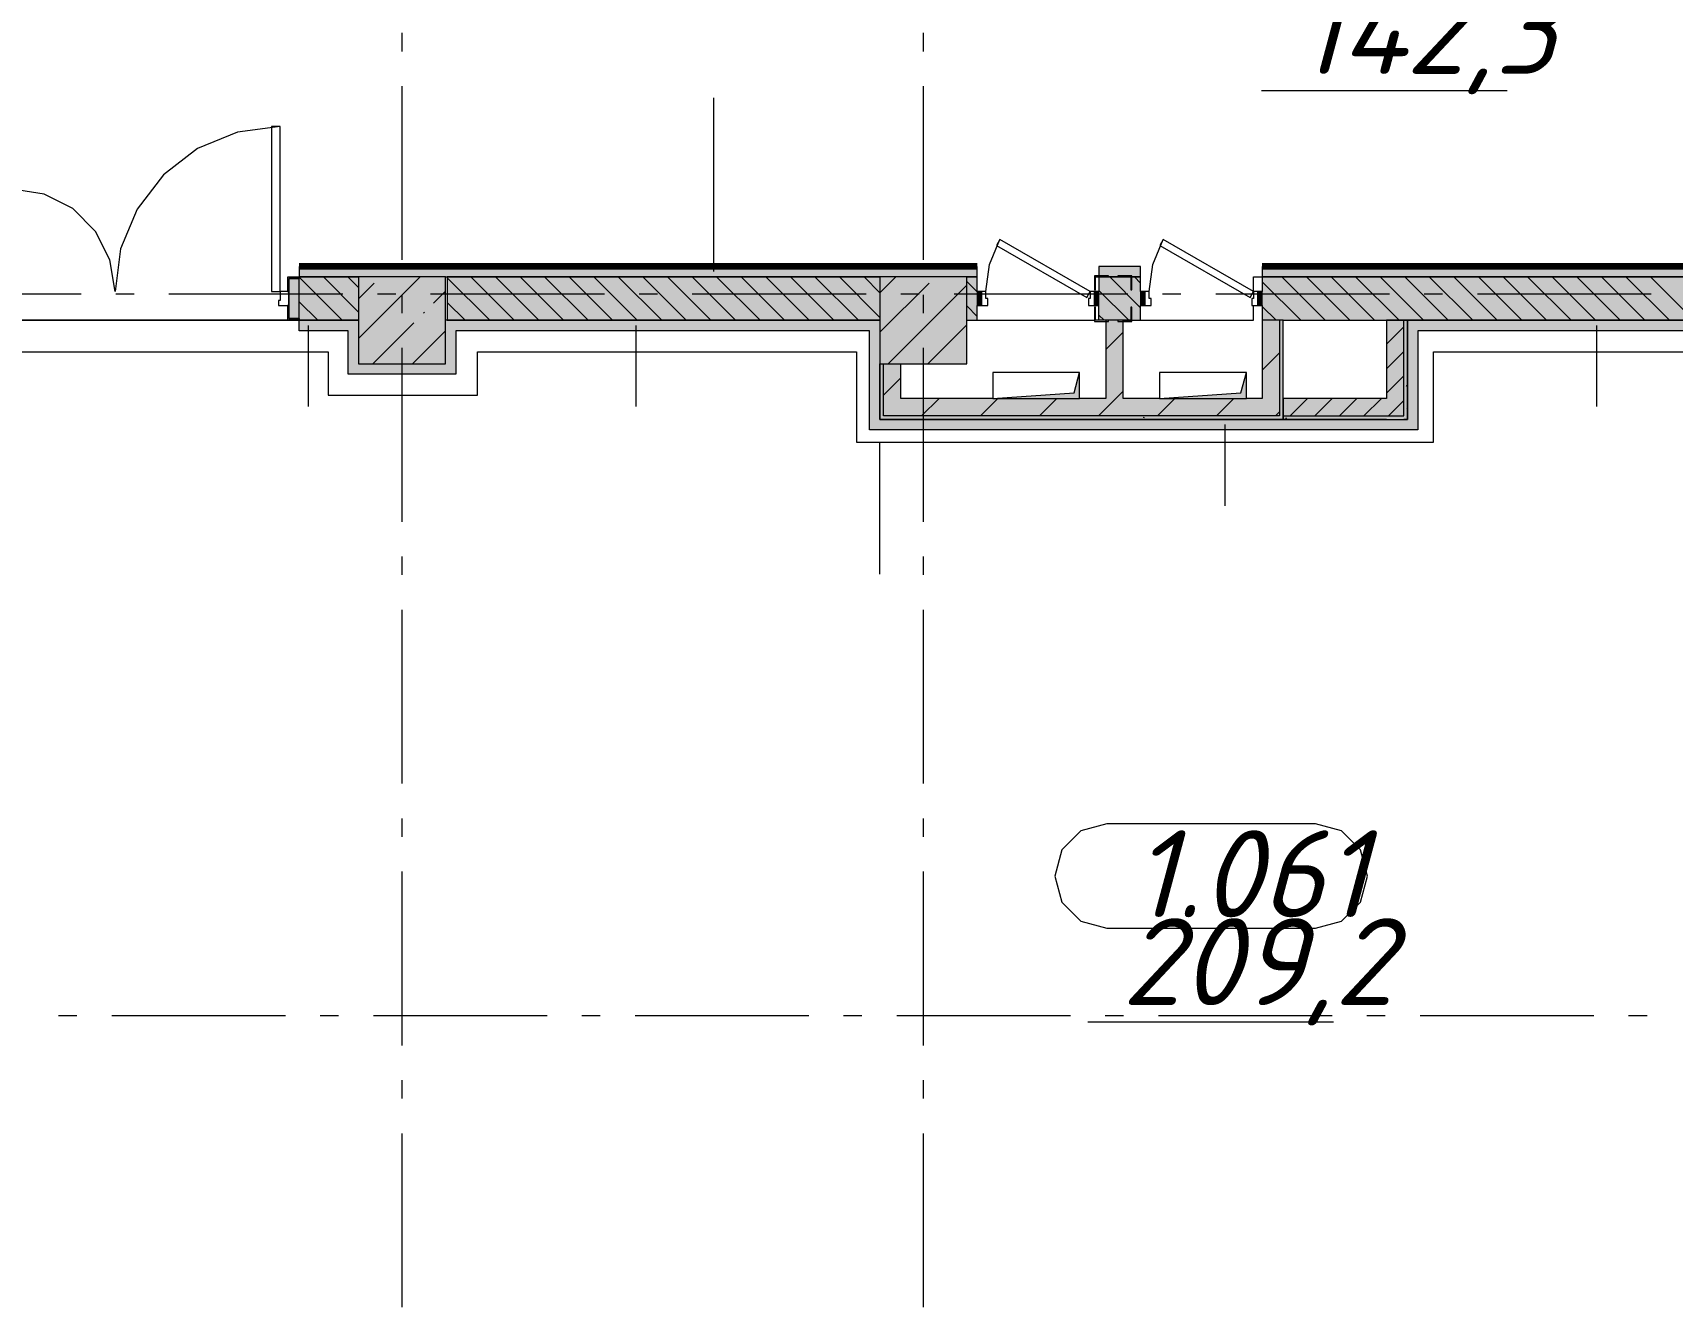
# Model space of a CAD drawing. Header units: millimetres. Extents: x -537608 to 253996, y -217170 to 186033.
# Drawn here: x -341851 to -332417, y -209926 to -202596 of the extents above; entities that cross this region are included whole.
import ezdxf

# ---------------------------------------------------------------- set-up
doc = ezdxf.new("R2010")
doc.units = ezdxf.units.MM
doc.layers.add('16) Лак 1.6м', color=160, linetype='Continuous', lineweight=90)
doc.layers.add('PDF _Геометрия', color=7, linetype='Continuous')
doc.layers.add('PDF _Текст', color=7, linetype='Continuous')
doc.layers.add('PDF _Сплошная заливка', color=7, linetype='Continuous', true_color=0xffffff)
doc.styles.add('PDF ISOCPEUR Italic', font='isocpeui.ttf')

msp = doc.modelspace()

# ---------------------------------------------------------------- hatches: boundary and pattern name
at = {"layer": 'PDF _Сплошная заливка', "true_color": 0xff7d7d, "transparency": 33554559}
h = msp.add_hatch(color=11, dxfattribs=at)
h.paths.add_polyline_path([(-321426.1849, -203999.6527), (-321123.1866, -203999.6527), (-321123.1866, -203939.6542), (-321816.1883, -203939.6542), (-321816.1883, -203999.6527), (-321694.9038, -203999.6527)], flags=0)
h.paths.add_polyline_path([(-323926.1873, -203999.6527), (-323576.1858, -203999.6527), (-323576.1858, -203939.6542), (-334776.1922, -203939.6542), (-334776.1922, -203999.6527), (-324426.1895, -203999.6527)], flags=0)
h.paths.add_polyline_path([(-335476.1953, -203999.6527), (-335476.1953, -203939.6542), (-335716.1895, -203939.6542), (-335716.1895, -203999.6527), (-335608.8518, -203999.6527)], flags=0)
h.paths.add_polyline_path([(-339976.1894, -203999.6527), (-336416.1926, -203999.6527), (-336416.1926, -203939.6542), (-340318.0442, -203939.6542), (-340318.0442, -203999.6527)], flags=0)
h.paths.add_polyline_path([(-344884.8143, -203999.6527), (-342086.197, -203999.6527), (-342086.197, -203939.6542), (-349226.1959, -203939.6542), (-349226.1959, -203999.6527), (-345356.1994, -203999.6527)], flags=0)
h.paths.add_polyline_path([(-350876.1946, -203999.6527), (-350436.1995, -203999.6527), (-350436.1995, -203939.6542), (-351896.1957, -203939.6542), (-351896.1957, -203991.6523), (-351891.2008, -203991.6523), (-351891.2008, -203999.6527), (-351376.1968, -203999.6527)], flags=0)
h.paths.add_polyline_path([(-353596.1945, -203999.6527), (-353051.1956, -203999.6527), (-353051.1956, -203991.6523), (-353046.2007, -203991.6523), (-353046.2007, -203939.6542), (-353626.1981, -203939.6542), (-353626.1981, -203991.6523), (-353596.1945, -203991.6523), (-353596.1945, -203996.5524)], flags=0)
h.paths.add_polyline_path([(-354606.1973, -203999.6527), (-354606.1973, -203991.6523), (-354576.2023, -203991.6523), (-354576.2023, -203939.6542), (-355710.8611, -203939.6542), (-355710.8611, -203999.6527), (-354876.195, -203999.6527)], flags=0)
at = {"layer": 'PDF _Сплошная заливка', "transparency": 33554559}
h = msp.add_hatch(color=256, dxfattribs=at)
h.paths.add_polyline_path([(-340318.0442, -204249.6538), (-339976.1894, -204247.6558), (-339976.1894, -203999.6527), (-340316.0462, -204001.655), (-340318.0442, -204247.6558)], flags=0)
h.paths.add_polyline_path([(-345356.1994, -204249.6538), (-342086.197, -204249.6538), (-342086.197, -203999.6527), (-345476.1965, -203999.6527), (-345476.1965, -204249.6538), (-345376.1961, -204249.6538)], flags=0)
for points in [[(-336976.1933, -204249.6538), (-336976.1933, -203999.6527), (-339466.1975, -203999.6527), (-339466.1975, -204249.6538), (-339416.1973, -204249.6538)], [(-335608.8518, -204699.6558), (-335576.1957, -204699.6558), (-335576.1957, -204249.6538), (-335676.1876, -204249.6538), (-335676.1876, -204699.6558)], [(-334765.5825, -204699.6558), (-334676.1918, -204699.6558), (-334676.1918, -204249.6538), (-334776.1922, -204249.6538), (-334776.1922, -204699.6558)], [(-334676.1918, -204799.6562), (-334656.1951, -204799.6562), (-334656.1951, -204249.6538), (-334676.1918, -204249.6538), (-334676.1918, -204699.6558)], [(-334676.1918, -204799.6562), (-334676.1918, -204699.6558), (-336956.1881, -204699.6558), (-336956.1881, -204799.6562), (-334765.5825, -204799.6562)], [(-334656.1951, -204819.6529), (-334656.1951, -204799.6562), (-336976.1933, -204799.6562), (-336976.1933, -204819.6529), (-334765.5825, -204819.6529)], [(-333960.5754, -204819.6529), (-333960.5754, -204799.6562), (-334656.1951, -204799.6562), (-334656.1951, -204819.6529), (-334060.5759, -204819.6529)]]:
    msp.add_hatch(color=256, dxfattribs=at).paths.add_polyline_path(points)
h = msp.add_hatch(color=256, dxfattribs=at)
h.paths.add_polyline_path([(-331392.5052, -204249.6538), (-330976.1883, -204249.6538), (-330976.1883, -203999.6527), (-334776.1922, -203999.6527), (-334776.1922, -204249.6538), (-331416.1877, -204249.6538)], flags=0)
h.paths.add_polyline_path([(-336452.1211, -204249.6538), (-336416.1926, -204249.6538), (-336416.1926, -203999.6527), (-336476.1912, -203999.6527), (-336476.1912, -204249.6538)], flags=0)
h.paths.add_polyline_path([(-335716.1895, -204249.6538), (-335476.1953, -204249.6538), (-335476.1953, -203999.6527), (-335716.1895, -203999.6527), (-335716.1895, -204164.6552)], flags=0)
at = {"layer": 'PDF _Сплошная заливка', "true_color": 0xff7d7d, "transparency": 33554559}
h = msp.add_hatch(color=11, dxfattribs=at)
h.paths.add_polyline_path([(-339976.1894, -204309.6524), (-339976.1894, -204249.6538), (-340318.0442, -204249.6538), (-340318.0442, -204309.6524), (-340036.1966, -204309.6524)], flags=0)
h.paths.add_polyline_path([(-342086.197, -204309.6524), (-342086.197, -204249.6538), (-342510.9663, -204249.6538), (-342510.9663, -204309.6524), (-342355.0063, -204309.6524)], flags=0)
for points in [[(-337036.1919, -204309.6524), (-336976.1933, -204309.6524), (-336976.1933, -204249.6538), (-339416.1973, -204249.6538), (-339416.1973, -204309.6524)], [(-333922.3131, -204819.6529), (-333880.5716, -204819.6529), (-333880.5716, -204249.6538), (-333940.5788, -204249.6538), (-333940.5788, -204819.6529)], [(-332156.1927, -204309.6524), (-332096.1941, -204309.6524), (-332096.1941, -204249.6538), (-333880.5716, -204249.6538), (-333880.5716, -204309.6524), (-333079.0438, -204309.6524)], [(-334765.5825, -204879.6558), (-333880.5716, -204879.6558), (-333880.5716, -204819.6529), (-336976.1933, -204819.6529), (-336976.1933, -204879.6558), (-335608.8518, -204879.6558)]]:
    msp.add_hatch(color=11, dxfattribs=at).paths.add_polyline_path(points)

# ---------------------------------------------------------------- linework, layer by layer
at = {"layer": '16) Лак 1.6м'}
for p, q in [((-336416.1926, -203939.6542), (-340318.0442, -203939.6542)), ((-323576.1858, -203939.6542), (-334776.1922, -203939.6542))]:
    msp.add_line(p, q, dxfattribs=at)
at = {"layer": 'PDF _Геометрия', "color": 253, "lineweight": 9, "true_color": 0xaaaaaa}
for p, q in [((-339726.1969, -202702.4846), (-339726.1969, -202596.6517)), ((-336726.1923, -202702.4846), (-336726.1923, -202596.6517)), ((-339726.1969, -203902.4855), (-339726.1969, -202902.4855)), ((-336726.1923, -203902.4855), (-336726.1923, -202902.4855)), ((-334779.6284, -202928.6137), (-333366.713, -202928.6137)), ((-341573.3804, -204099.6531), (-342573.3762, -204099.6531)), ((-341267.5488, -204099.6531), (-341373.3795, -204099.6531)), ((-340067.5436, -204099.6531), (-341067.548, -204099.6531)), ((-339761.7121, -204099.6531), (-339867.5427, -204099.6531)), ((-339726.1969, -204208.3214), (-339726.1969, -204102.4864)), ((-338561.7067, -204099.6531), (-339561.7112, -204099.6531)), ((-338255.8752, -204099.6531), (-338361.7058, -204099.6531)), ((-337055.8785, -204099.6531), (-338055.8743, -204099.6531)), ((-336750.047, -204099.6531), (-336855.8776, -204099.6531)), ((-336726.1923, -204208.3214), (-336726.1923, -204102.4864)), ((-335550.0417, -204099.6531), (-336550.0461, -204099.6531)), ((-335244.2101, -204099.6531), (-335350.0408, -204099.6531)), ((-334044.2048, -204099.6531), (-335044.2093, -204099.6531)), ((-333738.3733, -204099.6531), (-333844.2125, -204099.6531)), ((-332538.3766, -204099.6531), (-333538.3724, -204099.6531)), ((-339726.1969, -205408.3181), (-339726.1969, -204408.3179)), ((-336726.1923, -205408.3181), (-336726.1923, -204408.3179)), ((-335826.9289, -204549.6551), (-336326.9311, -204549.6551)), ((-336326.9311, -204549.6551), (-336326.9311, -204699.6558)), ((-335859.4299, -204667.1548), (-335826.9289, -204549.6551)), ((-335826.9289, -204699.6558), (-335826.9289, -204549.6551)), ((-334866.9264, -204549.6551), (-335366.9286, -204549.6551)), ((-335366.9286, -204549.6551), (-335366.9286, -204699.6558)), ((-334899.4274, -204667.1548), (-334866.9264, -204549.6551)), ((-334866.9264, -204699.6558), (-334866.9264, -204549.6551)), ((-336326.9311, -204699.6558), (-335859.4299, -204667.1548)), ((-336326.9311, -204699.6558), (-335826.9289, -204699.6558)), ((-335366.9286, -204699.6558), (-334899.4274, -204667.1548)), ((-335366.9286, -204699.6558), (-334866.9264, -204699.6558)), ((-339726.1969, -205714.1539), (-339726.1969, -205608.319)), ((-336726.1923, -205714.1539), (-336726.1923, -205608.319)), ((-339726.1969, -206914.1549), (-339726.1969, -205914.1548)), ((-336726.1923, -206914.1549), (-336726.1923, -205914.1548)), ((-339726.1969, -207219.9865), (-339726.1969, -207114.1558)), ((-336726.1923, -207219.9865), (-336726.1923, -207114.1558)), ((-335670.5899, -207146.1315), (-335820.5906, -207186.3272)), ((-334470.5932, -207146.1315), (-335670.5899, -207146.1315)), ((-334320.5926, -207186.3272), (-334470.5932, -207146.1315)), ((-335820.5906, -207186.3272), (-335930.3998, -207296.1321)), ((-334210.7832, -207296.1321), (-334320.5926, -207186.3272)), ((-335930.3998, -207296.1321), (-335970.5913, -207446.1328)), ((-334170.5919, -207446.1328), (-334210.7832, -207296.1321)), ((-339726.1969, -208419.9874), (-339726.1969, -207419.9873)), ((-336726.1923, -208419.9874), (-336726.1923, -207419.9873)), ((-335970.5913, -207446.1328), (-335930.3998, -207596.1335)), ((-334210.7832, -207596.1335), (-334170.5919, -207446.1328)), ((-335930.3998, -207596.1335), (-335820.5906, -207705.9428)), ((-334320.5926, -207705.9428), (-334210.7832, -207596.1335)), ((-335820.5906, -207705.9428), (-335670.5899, -207746.1341)), ((-334470.5932, -207746.1341), (-334320.5926, -207705.9428)), ((-335670.5899, -207746.1341), (-334470.5932, -207746.1341)), ((-341597.1232, -208249.6543), (-341702.9538, -208249.6543)), ((-340397.1265, -208249.6543), (-341397.1223, -208249.6543)), ((-340091.2864, -208249.6543), (-340197.1256, -208249.6543)), ((-338891.2897, -208249.6543), (-339891.2941, -208249.6543)), ((-338585.4581, -208249.6543), (-338691.2888, -208249.6543)), ((-337385.4528, -208249.6543), (-338385.4572, -208249.6543)), ((-337079.6213, -208249.6543), (-337185.4519, -208249.6543)), ((-335879.6246, -208249.6543), (-336879.6204, -208249.6543)), ((-335779.6327, -208284.1704), (-334366.7174, -208284.1704)), ((-335573.7845, -208249.6543), (-335679.6237, -208249.6543)), ((-334373.7877, -208249.6543), (-335373.7922, -208249.6543)), ((-334067.9562, -208249.6543), (-334173.7868, -208249.6543)), ((-332867.9509, -208249.6543), (-333867.9553, -208249.6543)), ((-332562.1194, -208249.6543), (-332667.9501, -208249.6543)), ((-339726.1969, -208725.819), (-339726.1969, -208619.9883)), ((-336726.1923, -208725.819), (-336726.1923, -208619.9883)), ((-339726.1969, -209925.82), (-339726.1969, -208925.8199)), ((-336726.1923, -209925.82), (-336726.1923, -208925.8199))]:
    msp.add_line(p, q, dxfattribs=at)
at = {"layer": 'PDF _Геометрия', "lineweight": 9}
for p, q in [((-337932.3894, -203969.6535), (-337932.3894, -202969.6533)), ((-340673.919, -203167.0232), (-340903.045, -203261.9298)), ((-340428.0429, -203134.6536), (-340673.919, -203167.0232)), ((-340428.0429, -203134.6536), (-340478.0431, -203134.6536)), ((-340478.0431, -203134.6536), (-340478.0431, -204084.6557)), ((-340428.0429, -204084.6557), (-340428.0429, -203134.6536)), ((-340903.045, -203261.9298), (-341099.7993, -203412.9014)), ((-341099.7993, -203412.9014), (-341250.7644, -203609.6535)), ((-341785.722, -203523.531), (-341968.0429, -203494.6556)), ((-341621.2535, -203607.3326), (-341785.722, -203523.531)), ((-341490.7242, -203737.862), (-341621.2535, -203607.3326)), ((-341250.7644, -203609.6535), (-341345.6753, -203838.7753)), ((-341406.9225, -203902.3348), (-341490.7242, -203737.862)), ((-341345.6753, -203838.7753), (-341378.0472, -204084.6557)), ((-336345.7479, -203929.3631), (-336285.8096, -203784.6543)), ((-336285.8096, -203784.6543), (-336305.8063, -203819.2954)), ((-336305.8063, -203819.2954), (-335786.195, -204119.2967)), ((-335766.1897, -204084.6557), (-336285.8096, -203784.6543)), ((-335405.7506, -203929.3631), (-335345.8037, -203784.6543)), ((-335345.8037, -203784.6543), (-335365.809, -203819.2954)), ((-335365.809, -203819.2954), (-334846.1891, -204119.2967)), ((-334826.1924, -204084.6557), (-335345.8037, -203784.6543)), ((-341378.0472, -204084.6557), (-341406.9225, -203902.3348)), ((-340318.0442, -203939.6542), (-340318.0442, -203999.6527)), ((-336416.1926, -203999.6527), (-336416.1926, -203939.6542)), ((-336366.1923, -204084.6557), (-336345.7479, -203929.3631)), ((-335476.1953, -203939.6542), (-335716.1895, -203939.6542)), ((-335716.1895, -203939.6542), (-335716.1895, -203999.6527)), ((-335476.1953, -203999.6527), (-335476.1953, -203939.6542)), ((-335426.1951, -204084.6557), (-335405.7506, -203929.3631)), ((-334776.1922, -203939.6542), (-334776.1922, -203999.6527)), ((-340316.0462, -204001.655), (-340386.0431, -204001.655)), ((-340386.0431, -204001.655), (-340386.0431, -204084.6557)), ((-340378.0427, -204084.6557), (-340378.0427, -204009.6553)), ((-340378.0427, -204009.6553), (-340316.0462, -204009.6553)), ((-340318.0442, -204009.6553), (-340378.0427, -204009.6553)), ((-340378.0427, -204009.6553), (-340378.0427, -204239.6555)), ((-340318.0442, -203999.6527), (-339976.1894, -203999.6527)), ((-339976.1894, -203999.6527), (-340318.0442, -203999.6527)), ((-340318.0442, -204239.6555), (-340318.0442, -204009.6553)), ((-340316.0462, -204009.6553), (-340316.0462, -204001.655)), ((-340070.2735, -204249.6538), (-340316.0462, -204003.8854)), ((-339976.1894, -204202.3103), (-340178.8514, -203999.6527)), ((-339976.1894, -204060.8914), (-340037.428, -203999.6527)), ((-339976.1894, -204353.366), (-339622.4848, -203999.6527)), ((-339476.1958, -203999.6527), (-339976.1894, -203999.6527)), ((-339976.1894, -203999.6527), (-339976.1894, -204499.6549)), ((-339976.1894, -204125.2647), (-339887.014, -204036.085)), ((-339476.1958, -204499.6549), (-339476.1958, -203999.6527)), ((-339476.1958, -203999.6527), (-339466.1975, -203999.6527)), ((-339466.1975, -203999.6527), (-336976.1933, -203999.6527)), ((-336976.1933, -203999.6527), (-339466.1975, -203999.6527)), ((-339466.1975, -203999.6527), (-339466.1975, -204249.6538)), ((-339221.7424, -204249.6538), (-339466.1975, -204005.2073)), ((-339080.3191, -204249.6538), (-339330.3202, -203999.6527)), ((-338938.9044, -204249.6538), (-339188.9055, -203999.6527)), ((-338797.4811, -204249.6538), (-339047.4822, -203999.6527)), ((-338656.0578, -204249.6538), (-338906.059, -203999.6527)), ((-338514.6345, -204249.6538), (-338764.6356, -203999.6527)), ((-338373.2198, -204249.6538), (-338623.2123, -203999.6527)), ((-338231.7965, -204249.6538), (-338481.7977, -203999.6527)), ((-338090.3733, -204249.6538), (-338340.3744, -203999.6527)), ((-337948.95, -204249.6538), (-338198.9511, -203999.6527)), ((-337807.5266, -204249.6538), (-338057.5278, -203999.6527)), ((-337666.112, -204249.6538), (-337916.1131, -203999.6527)), ((-337524.6887, -204249.6538), (-337774.6898, -203999.6527)), ((-337383.2654, -204249.6538), (-337633.2665, -203999.6527)), ((-337241.8421, -204249.6538), (-337491.8432, -203999.6527)), ((-337100.4274, -204249.6538), (-337350.4199, -203999.6527)), ((-336976.1933, -204232.4646), (-337209.0053, -203999.6527)), ((-336976.1933, -204091.0413), (-337067.582, -203999.6527)), ((-336976.1933, -204090.5462), (-336885.2956, -203999.6527)), ((-336476.1912, -203999.6527), (-336976.1933, -203999.6527)), ((-336976.1933, -203999.6527), (-336976.1933, -204499.6549)), ((-336976.1933, -204318.6474), (-336693.631, -204036.085)), ((-336929.1039, -204499.6549), (-336476.1912, -204046.7421)), ((-336476.1912, -204499.6549), (-336476.1912, -203999.6527)), ((-336416.1926, -203999.6527), (-336476.1912, -203999.6527)), ((-336476.1912, -203999.6527), (-336416.1926, -203999.6527)), ((-336416.1926, -204085.3575), (-336476.1912, -204025.359)), ((-336416.1926, -204084.6557), (-336416.1926, -203999.6527)), ((-335476.1953, -203999.6527), (-335716.1895, -203999.6527)), ((-335716.1895, -203999.6527), (-335716.1895, -204084.6557)), ((-335716.1895, -203999.6527), (-335476.1953, -203999.6527)), ((-335476.1953, -204176.8279), (-335653.3663, -203999.6527)), ((-335476.1953, -204035.409), (-335511.943, -203999.6527)), ((-335476.1953, -204084.6557), (-335476.1953, -203999.6527)), ((-334776.1922, -203999.6527), (-330976.1883, -203999.6527)), ((-330976.1883, -203999.6527), (-334776.1922, -203999.6527)), ((-334776.1922, -203999.6527), (-334776.1922, -204084.6557)), ((-334554.834, -204249.6538), (-334776.1922, -204028.3)), ((-334413.4194, -204249.6538), (-334663.4205, -203999.6527)), ((-334271.996, -204249.6538), (-334521.9971, -203999.6527)), ((-334130.5727, -204249.6538), (-334380.5739, -203999.6527)), ((-333989.1495, -204249.6538), (-334239.1506, -203999.6527)), ((-333847.7348, -204249.6538), (-334097.7273, -203999.6527)), ((-333706.3115, -204249.6538), (-333956.3126, -203999.6527)), ((-333564.8882, -204249.6538), (-333814.8893, -203999.6527)), ((-333423.4649, -204249.6538), (-333673.466, -203999.6527)), ((-333282.0416, -204249.6538), (-333532.0428, -203999.6527)), ((-333140.6269, -204249.6538), (-333390.628, -203999.6527)), ((-332999.2036, -204249.6538), (-333249.2047, -203999.6527)), ((-332857.7804, -204249.6538), (-333107.7815, -203999.6527)), ((-332716.3571, -204249.6538), (-332966.3582, -203999.6527)), ((-332574.9424, -204249.6538), (-332824.9349, -203999.6527)), ((-332433.5191, -204249.6538), (-332683.5202, -203999.6527)), ((-332292.0958, -204249.6538), (-332542.0969, -203999.6527)), ((-340478.0431, -204084.6557), (-340428.0429, -204084.6557)), ((-340428.0429, -204134.6559), (-340438.0413, -204134.6559)), ((-340438.0413, -204134.6559), (-340438.0413, -204164.6552)), ((-340428.0429, -204084.6557), (-340428.0429, -204134.6559)), ((-340378.0427, -204084.6557), (-340428.0429, -204084.6557)), ((-340386.0431, -204084.6557), (-340378.0427, -204084.6557)), ((-340378.0427, -204164.6552), (-340378.0427, -204084.6557)), ((-340211.6968, -204249.6538), (-340318.0442, -204143.3065)), ((-339544.8664, -204150.1356), (-339476.1958, -204081.465)), ((-339363.1657, -204249.6538), (-339466.1975, -204146.6263)), ((-336391.1925, -204084.6557), (-336416.1926, -204084.6557)), ((-336416.1926, -204084.6557), (-336416.1926, -204164.6552)), ((-336366.1923, -204084.6557), (-336391.1925, -204084.6557)), ((-336391.1925, -204084.6557), (-336391.1925, -204164.6552)), ((-336391.1925, -204164.6552), (-336391.1925, -204084.6557)), ((-336366.1923, -204124.6532), (-336366.1923, -204084.6557)), ((-336356.1941, -204124.6532), (-336366.1923, -204124.6532)), ((-336356.1941, -204164.6552), (-336356.1941, -204124.6532)), ((-335786.195, -204119.2967), (-335766.1897, -204084.6557)), ((-335766.1897, -204124.6532), (-335776.188, -204124.6532)), ((-335776.188, -204124.6532), (-335776.188, -204164.6552)), ((-335766.1897, -204084.6557), (-335766.1897, -204124.6532)), ((-335741.1896, -204084.6557), (-335766.1897, -204084.6557)), ((-335741.1896, -204164.6552), (-335741.1896, -204084.6557)), ((-335716.1895, -204084.6557), (-335741.1896, -204084.6557)), ((-335741.1896, -204084.6557), (-335741.1896, -204164.6552)), ((-335544.7885, -204249.6538), (-335716.1895, -204078.2484)), ((-335716.1895, -204164.6552), (-335716.1895, -204084.6557)), ((-335451.1952, -204084.6557), (-335476.1953, -204084.6557)), ((-335476.1953, -204084.6557), (-335476.1953, -204164.6552)), ((-335426.1951, -204084.6557), (-335451.1952, -204084.6557)), ((-335451.1952, -204084.6557), (-335451.1952, -204164.6552)), ((-335451.1952, -204164.6552), (-335451.1952, -204084.6557)), ((-335426.1951, -204124.6532), (-335426.1951, -204084.6557)), ((-335416.1882, -204124.6532), (-335426.1951, -204124.6532)), ((-335416.1882, -204164.6552), (-335416.1882, -204124.6532)), ((-334846.1891, -204119.2967), (-334826.1924, -204084.6557)), ((-334826.1924, -204124.6532), (-334836.1908, -204124.6532)), ((-334836.1908, -204124.6532), (-334836.1908, -204164.6552)), ((-334826.1924, -204084.6557), (-334826.1924, -204124.6532)), ((-334801.1923, -204084.6557), (-334826.1924, -204084.6557)), ((-334801.1923, -204164.6552), (-334801.1923, -204084.6557)), ((-334776.1922, -204084.6557), (-334801.1923, -204084.6557)), ((-334801.1923, -204084.6557), (-334801.1923, -204164.6552)), ((-334776.1922, -204164.6552), (-334776.1922, -204084.6557)), ((-340438.0413, -204164.6552), (-340378.0427, -204164.6552)), ((-340378.0427, -204164.6552), (-340386.0431, -204164.6552)), ((-340386.0431, -204164.6552), (-340386.0431, -204247.6558)), ((-340386.0431, -204247.6558), (-340316.0462, -204247.6558)), ((-340378.0427, -204239.6555), (-340378.0427, -204164.6552)), ((-340316.0462, -204239.6555), (-340378.0427, -204239.6555)), ((-340378.0427, -204239.6555), (-340318.0442, -204239.6555)), ((-340316.0462, -204247.6558), (-340316.0462, -204239.6555)), ((-339601.8939, -204207.1588), (-339597.1488, -204202.418)), ((-336416.1926, -204226.7765), (-336476.1912, -204166.778)), ((-336416.1926, -204164.6552), (-336391.1925, -204164.6552)), ((-336416.1926, -204249.6538), (-336416.1926, -204164.6552)), ((-336391.1925, -204164.6552), (-336356.1941, -204164.6552)), ((-335776.188, -204164.6552), (-335741.1896, -204164.6552)), ((-335741.1896, -204164.6552), (-335716.1895, -204164.6552)), ((-335716.1895, -204249.6538), (-335716.1895, -204164.6552)), ((-335686.2118, -204249.6538), (-335716.1895, -204219.6718)), ((-335476.1953, -204164.6552), (-335451.1952, -204164.6552)), ((-335476.1953, -204249.6538), (-335476.1953, -204164.6552)), ((-335451.1952, -204164.6552), (-335416.1882, -204164.6552)), ((-334836.1908, -204164.6552), (-334801.1923, -204164.6552)), ((-334801.1923, -204164.6552), (-334776.1922, -204164.6552)), ((-334776.1922, -204164.6552), (-334776.1922, -204249.6538)), ((-334696.2573, -204249.6538), (-334776.1922, -204169.7232)), ((-340318.0442, -204309.6524), (-340318.0442, -204249.6538)), ((-340318.0442, -204249.6538), (-339976.1894, -204249.6538)), ((-339976.1894, -204249.6538), (-340318.0442, -204249.6538)), ((-340036.1966, -204309.6524), (-340318.0442, -204309.6524)), ((-340266.9416, -204279.6531), (-340266.9416, -204745.8023)), ((-340036.1966, -204559.6535), (-340036.1966, -204309.6524)), ((-339894.3857, -204499.6549), (-339658.9127, -204264.1862)), ((-339666.2845, -204499.6549), (-339476.1958, -204309.5619)), ((-339416.1973, -204249.6538), (-339476.1958, -204249.6538)), ((-339466.1975, -204249.6538), (-339416.1973, -204249.6538)), ((-339416.1973, -204249.6538), (-336976.1933, -204249.6538)), ((-336976.1933, -204249.6538), (-339416.1973, -204249.6538)), ((-337036.1919, -204309.6524), (-339416.1973, -204309.6524)), ((-339416.1973, -204309.6524), (-339416.1973, -204499.6549)), ((-338381.8489, -204279.6531), (-338381.8489, -204745.8023)), ((-337036.1919, -204879.6558), (-337036.1919, -204309.6524)), ((-336701.0027, -204499.6549), (-336476.1912, -204274.8433)), ((-336476.1912, -204249.6538), (-336416.1926, -204249.6538)), ((-335676.1876, -204249.6538), (-335716.1895, -204249.6538)), ((-335576.1957, -204249.6538), (-335676.1876, -204249.6538)), ((-335676.1876, -204249.6538), (-335676.1876, -204699.6558)), ((-335676.1876, -204418.3077), (-335576.1957, -204318.3072)), ((-335576.1957, -204699.6558), (-335576.1957, -204249.6538)), ((-335576.1957, -204249.6538), (-335476.1953, -204249.6538)), ((-334676.1918, -204249.6538), (-334776.1922, -204249.6538)), ((-334776.1922, -204249.6538), (-334776.1922, -204699.6558)), ((-334656.1951, -204249.6538), (-334676.1918, -204249.6538)), ((-334676.1918, -204249.6538), (-334676.1918, -204699.6558)), ((-334656.1951, -204699.6558), (-334656.1951, -204249.6538)), ((-334656.1951, -204249.6538), (-332096.1941, -204249.6538)), ((-333960.5754, -204249.6538), (-334060.5759, -204249.6538)), ((-334060.5759, -204249.6538), (-334060.5759, -204699.6558)), ((-334060.5759, -204386.6119), (-333960.5754, -204286.6115)), ((-333940.5788, -204249.6538), (-333960.5754, -204249.6538)), ((-333960.5754, -204799.6562), (-333960.5754, -204249.6538)), ((-333940.5788, -204819.6529), (-333940.5788, -204249.6538)), ((-333880.5716, -204249.6538), (-333940.5788, -204249.6538)), ((-333940.5788, -204249.6538), (-333940.5788, -204819.6529)), ((-332096.1941, -204249.6538), (-333880.5716, -204249.6538)), ((-332156.1927, -204309.6524), (-333880.5716, -204309.6524)), ((-333880.5716, -204309.6524), (-333880.5716, -204819.6529)), ((-332853.0783, -204279.6531), (-332853.0783, -204745.8023)), ((-334776.1922, -204536.5393), (-334676.1918, -204436.5389)), ((-334060.5759, -204528.0309), (-333960.5754, -204428.0304)), ((-339976.1894, -204499.6549), (-339476.1958, -204499.6549)), ((-339416.1973, -204499.6549), (-339416.1973, -204559.6535)), ((-336976.1933, -204499.6549), (-336476.1912, -204499.6549)), ((-336976.1933, -204819.6529), (-336976.1933, -204499.6549)), ((-336976.1933, -204499.6549), (-336976.1933, -204699.6558)), ((-336956.1881, -204699.6558), (-336956.1881, -204499.6549)), ((-336856.1962, -204699.6558), (-336856.1962, -204499.6549)), ((-339976.1894, -204559.6535), (-340036.1966, -204559.6535)), ((-339416.1973, -204559.6535), (-339976.1894, -204559.6535)), ((-336956.1881, -204680.0725), (-336856.1962, -204580.0721)), ((-334060.5759, -204669.4541), (-333960.5754, -204569.4537)), ((-336976.1933, -204699.6558), (-336976.1933, -204799.6562)), ((-336956.1881, -204799.6562), (-336956.1881, -204699.6558)), ((-336326.9311, -204699.6558), (-336856.1962, -204699.6558)), ((-336736.3628, -204799.6562), (-336636.3623, -204699.6558)), ((-336396.9538, -204799.6562), (-336296.9533, -204699.6558)), ((-336057.5361, -204799.6562), (-335957.5357, -204699.6558)), ((-335676.1876, -204699.6558), (-335826.9289, -204699.6558)), ((-335718.1271, -204799.6562), (-335618.1267, -204699.6558)), ((-335618.1267, -204699.6558), (-335576.1957, -204657.7162)), ((-335366.9286, -204699.6558), (-335576.1957, -204699.6558)), ((-335378.7181, -204799.6562), (-335278.7177, -204699.6558)), ((-335039.3091, -204799.6562), (-334939.3086, -204699.6558)), ((-334776.1922, -204699.6558), (-334866.9264, -204699.6558)), ((-334676.1918, -204699.6558), (-334676.1918, -204799.6562)), ((-334656.1951, -204799.6562), (-334656.1951, -204699.6558)), ((-334060.5759, -204699.6558), (-334656.1951, -204699.6558)), ((-334656.1951, -204699.6558), (-334656.1951, -204799.6562)), ((-334615.0393, -204799.6562), (-334515.0388, -204699.6558)), ((-334473.6159, -204799.6562), (-334373.6155, -204699.6558)), ((-334332.2013, -204799.6562), (-334232.2008, -204699.6558)), ((-334190.778, -204799.6562), (-334090.7776, -204699.6558)), ((-334049.3547, -204799.6562), (-333960.5754, -204710.8727)), ((-336976.1933, -204799.6562), (-336976.1933, -204819.6529)), ((-334676.1918, -204799.6562), (-336956.1881, -204799.6562)), ((-334699.8915, -204799.6562), (-334676.1918, -204775.9522)), ((-334656.1951, -204819.6529), (-334656.1951, -204799.6562)), ((-334656.1951, -204799.6562), (-334656.1951, -204819.6529)), ((-334656.1951, -204799.6562), (-334060.5759, -204799.6562)), ((-334060.5759, -204799.6562), (-333960.5754, -204799.6562)), ((-336976.1933, -204879.6558), (-337036.1919, -204879.6558)), ((-334656.1951, -204819.6529), (-336976.1933, -204819.6529)), ((-336976.1933, -204819.6529), (-334656.1951, -204819.6529)), ((-333880.5716, -204879.6558), (-336976.1933, -204879.6558)), ((-334991.2035, -204849.6565), (-334991.2035, -205315.8056)), ((-334060.5759, -204819.6529), (-334656.1951, -204819.6529)), ((-334656.1951, -204819.6529), (-334060.5759, -204819.6529)), ((-334060.5759, -204819.6529), (-333960.5754, -204819.6529)), ((-333960.5754, -204819.6529), (-333940.5788, -204819.6529)), ((-333940.5788, -204819.6529), (-333960.5754, -204819.6529)), ((-333880.5716, -204819.6529), (-333880.5716, -204879.6558)), ((-336976.1933, -205709.6542), (-336976.1933, -204949.6526))]:
    msp.add_line(p, q, dxfattribs=at)
at = {"layer": 'PDF _Геометрия', "color": 253, "lineweight": 20, "true_color": 0xaaaaaa}
for p, q in [((-335661.1944, -203993.6546), (-335742.1886, -203993.6546)), ((-335742.1886, -203993.6546), (-335742.1886, -204074.653)), ((-335736.1948, -204074.653), (-335736.1948, -203999.6527)), ((-335736.1948, -203999.6527), (-335661.1944, -203999.6527)), ((-335661.1944, -203999.6527), (-335661.1944, -203993.6546)), ((-335527.1945, -203993.6546), (-335608.1887, -203993.6546)), ((-335608.1887, -203993.6546), (-335608.1887, -203999.6527)), ((-335608.1887, -203999.6527), (-335533.1883, -203999.6527)), ((-335533.1883, -203999.6527), (-335533.1883, -204074.653)), ((-335527.1945, -204074.653), (-335527.1945, -203993.6546)), ((-335742.1886, -204074.653), (-335736.1948, -204074.653)), ((-335533.1883, -204074.653), (-335527.1945, -204074.653)), ((-335736.1948, -204174.6534), (-335742.1886, -204174.6534)), ((-335742.1886, -204174.6534), (-335742.1886, -204255.6563)), ((-335736.1948, -204249.6538), (-335736.1948, -204174.6534)), ((-335527.1945, -204174.6534), (-335533.1883, -204174.6534)), ((-335533.1883, -204174.6534), (-335533.1883, -204249.6538)), ((-335527.1945, -204255.6563), (-335527.1945, -204174.6534)), ((-335742.1886, -204255.6563), (-335661.1944, -204255.6563)), ((-335661.1944, -204249.6538), (-335736.1948, -204249.6538)), ((-335661.1944, -204255.6563), (-335661.1944, -204249.6538)), ((-335533.1883, -204249.6538), (-335608.1887, -204249.6538)), ((-335608.1887, -204249.6538), (-335608.1887, -204255.6563)), ((-335608.1887, -204255.6563), (-335527.1945, -204255.6563))]:
    msp.add_line(p, q, dxfattribs=at)
at = {"layer": 'PDF _Геометрия', "color": 9, "lineweight": 9, "true_color": 0xc0c0c0}
for p, q in [((-334826.1924, -204084.6557), (-334826.1924, -203999.6527)), ((-334826.1924, -203999.6527), (-334776.1922, -203999.6527)), ((-334826.1924, -204249.6538), (-334826.1924, -204164.6552)), ((-342086.197, -204249.6538), (-340318.0442, -204249.6538)), ((-340318.0442, -204249.6538), (-342086.197, -204249.6538)), ((-336416.1926, -204249.6538), (-335742.1886, -204249.6538)), ((-335476.1953, -204249.6538), (-334826.1924, -204249.6538))]:
    msp.add_line(p, q, dxfattribs=at)
at = {"layer": 'PDF _Геометрия', "color": 190, "lineweight": 20, "true_color": 0x8000ff}
for p, q in [((-342371.653, -204430.0154), (-340151.6466, -204430.0154)), ((-340151.6466, -204430.0154), (-340151.6466, -204679.6549)), ((-339291.6445, -204679.6549), (-339291.6445, -204430.0154)), ((-339291.6445, -204430.0154), (-337111.6487, -204430.0154)), ((-337111.6487, -204430.0154), (-337111.6487, -204949.6526)), ((-333791.646, -204949.6526), (-333791.646, -204430.0154)), ((-333791.646, -204430.0154), (-332251.6461, -204430.0154)), ((-340151.6466, -204679.6549), (-339291.6445, -204679.6549)), ((-337111.6487, -204949.6526), (-333791.646, -204949.6526))]:
    msp.add_line(p, q, dxfattribs=at)
at = {"layer": 'PDF _Геометрия', "color": 8, "lineweight": 9, "true_color": 0x787878}
for p, q in [((-333943.8771, -204624.2593), (-333947.2271, -204630.068)), ((-335456.9307, -204806.5543), (-335460.2893, -204812.363)), ((-334637.8175, -204810.2014), (-334641.1675, -204816.0101)), ((-333940.5788, -204759.6328), (-333943.8427, -204753.9791)), ((-334257.8727, -204819.6529), (-334258.6047, -204818.3869))]:
    msp.add_line(p, q, dxfattribs=at)
at = {"layer": 'PDF _Сплошная заливка', "color": 7, "lineweight": 35, "true_color": 0xf4f4f4, "transparency": 33554559}
for points in [[(-340318.0442, -204239.6555), (-340318.0442, -204009.6553), (-340378.0427, -204239.6555), (-340378.0427, -204009.6553)], [(-336391.1925, -204164.6552), (-336391.1925, -204084.6557), (-336416.1926, -204164.6552), (-336416.1926, -204084.6557)], [(-335716.1895, -204164.6552), (-335716.1895, -204084.6557), (-335741.1896, -204164.6552), (-335741.1896, -204084.6557)], [(-335451.1952, -204164.6552), (-335451.1952, -204084.6557), (-335476.1953, -204164.6552), (-335476.1953, -204084.6557)], [(-334776.1922, -204164.6552), (-334776.1922, -204084.6557), (-334801.1923, -204164.6552), (-334801.1923, -204084.6557)]]:
    msp.add_solid(points, dxfattribs=at)
at = {"layer": 'PDF _Сплошная заливка', "lineweight": 35, "transparency": 33554559}
for points in [[(-339976.1894, -204499.6549), (-339476.1958, -204499.6549), (-339976.1894, -203999.6527), (-339476.1958, -203999.6527)], [(-336476.1912, -204499.6549), (-336476.1912, -203999.6527), (-336976.1933, -204499.6549), (-336976.1933, -203999.6527)], [(-333960.5754, -204799.6562), (-333960.5754, -204249.6538), (-334060.5759, -204799.6562), (-334060.5759, -204249.6538)], [(-333940.5788, -204819.6529), (-333940.5788, -204249.6538), (-333960.5754, -204819.6529), (-333960.5754, -204249.6538)], [(-336956.1881, -204799.6562), (-336956.1881, -204499.6549), (-336976.1933, -204799.6562), (-336976.1933, -204499.6549)], [(-336856.1962, -204699.6558), (-336856.1962, -204499.6549), (-336956.1881, -204699.6558), (-336956.1881, -204499.6549)], [(-334060.5759, -204799.6562), (-334060.5759, -204699.6558), (-334656.1951, -204799.6562), (-334656.1951, -204699.6558)]]:
    msp.add_solid(points, dxfattribs=at)
at = {"layer": 'PDF _Сплошная заливка', "color": 11, "lineweight": 35, "true_color": 0xff7d7d, "transparency": 33554559}
for points in [[(-339976.1894, -204559.6535), (-339976.1894, -204309.6524), (-340036.1966, -204559.6535), (-340036.1966, -204309.6524)], [(-339416.1973, -204499.6549), (-339416.1973, -204249.6538), (-339476.1958, -204499.6549), (-339476.1958, -204249.6538)], [(-336976.1933, -204879.6558), (-336976.1933, -204309.6524), (-337036.1919, -204879.6558), (-337036.1919, -204309.6524)], [(-339976.1894, -204559.6535), (-339416.1973, -204559.6535), (-339976.1894, -204499.6549), (-339416.1973, -204499.6549)]]:
    msp.add_solid(points, dxfattribs=at)
at = {"layer": 'PDF _Сплошная заливка', "color": 254, "lineweight": 35, "true_color": 0xe2e2e2, "transparency": 33554559}
for points in [[(-336326.9311, -204699.6558), (-335826.9289, -204699.6558), (-335859.4299, -204667.1548), (-335826.9289, -204549.6551)], [(-335366.9286, -204699.6558), (-334866.9264, -204699.6558), (-334899.4274, -204667.1548), (-334866.9264, -204549.6551)]]:
    msp.add_solid(points, dxfattribs=at)

# ---------------------------------------------------------------- texts
at = {"layer": 'PDF _Текст', "char_height": 500, "attachment_point": 4, "style": 'PDF ISOCPEUR Italic'}
for s, insert in [('142,3', (-334577.9223, -202641.2394)), ('1.061', (-335525.92, -207432.8469)), ('209,2', (-335584.9195, -207996.7962))]:
    msp.add_mtext(s, dxfattribs=dict(at, insert=insert))

doc.saveas('drawing.dxf')
